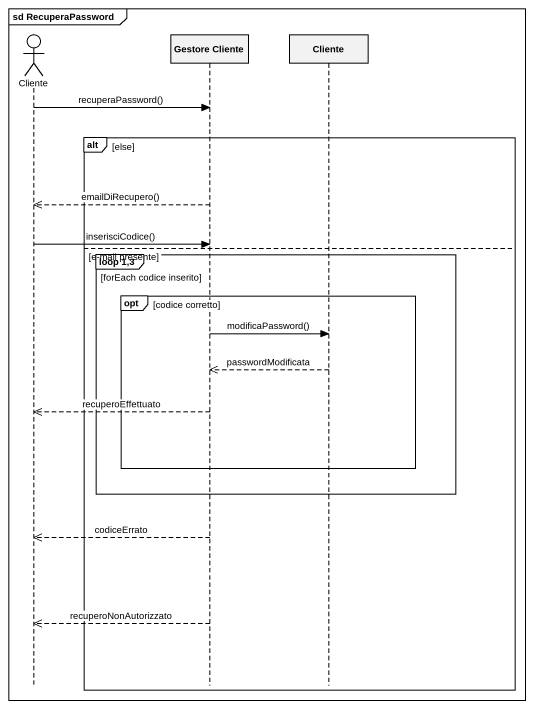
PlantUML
@startuml
mainframe sd RecuperaPassword
hide footbox
actor Cliente
participant "Gestore Cliente" as Gestore_Cliente
participant "Cliente" as Cliente_2

Cliente -> Gestore_Cliente : recuperaPassword()
alt else
  Gestore_Cliente -->> Cliente : emailDiRecupero()
  Cliente -> Gestore_Cliente : inserisciCodice()
else e-mail presente
  group loop 1,3 [forEach codice inserito]
    opt codice corretto
      Gestore_Cliente -> Cliente_2 : modificaPassword()
      Cliente_2 -->> Gestore_Cliente : passwordModificata
      Gestore_Cliente -->> Cliente : recuperoEffettuato
    end
  end
  Gestore_Cliente -->> Cliente : codiceErrato
  Gestore_Cliente -->> Cliente : recuperoNonAutorizzato
end
@enduml
